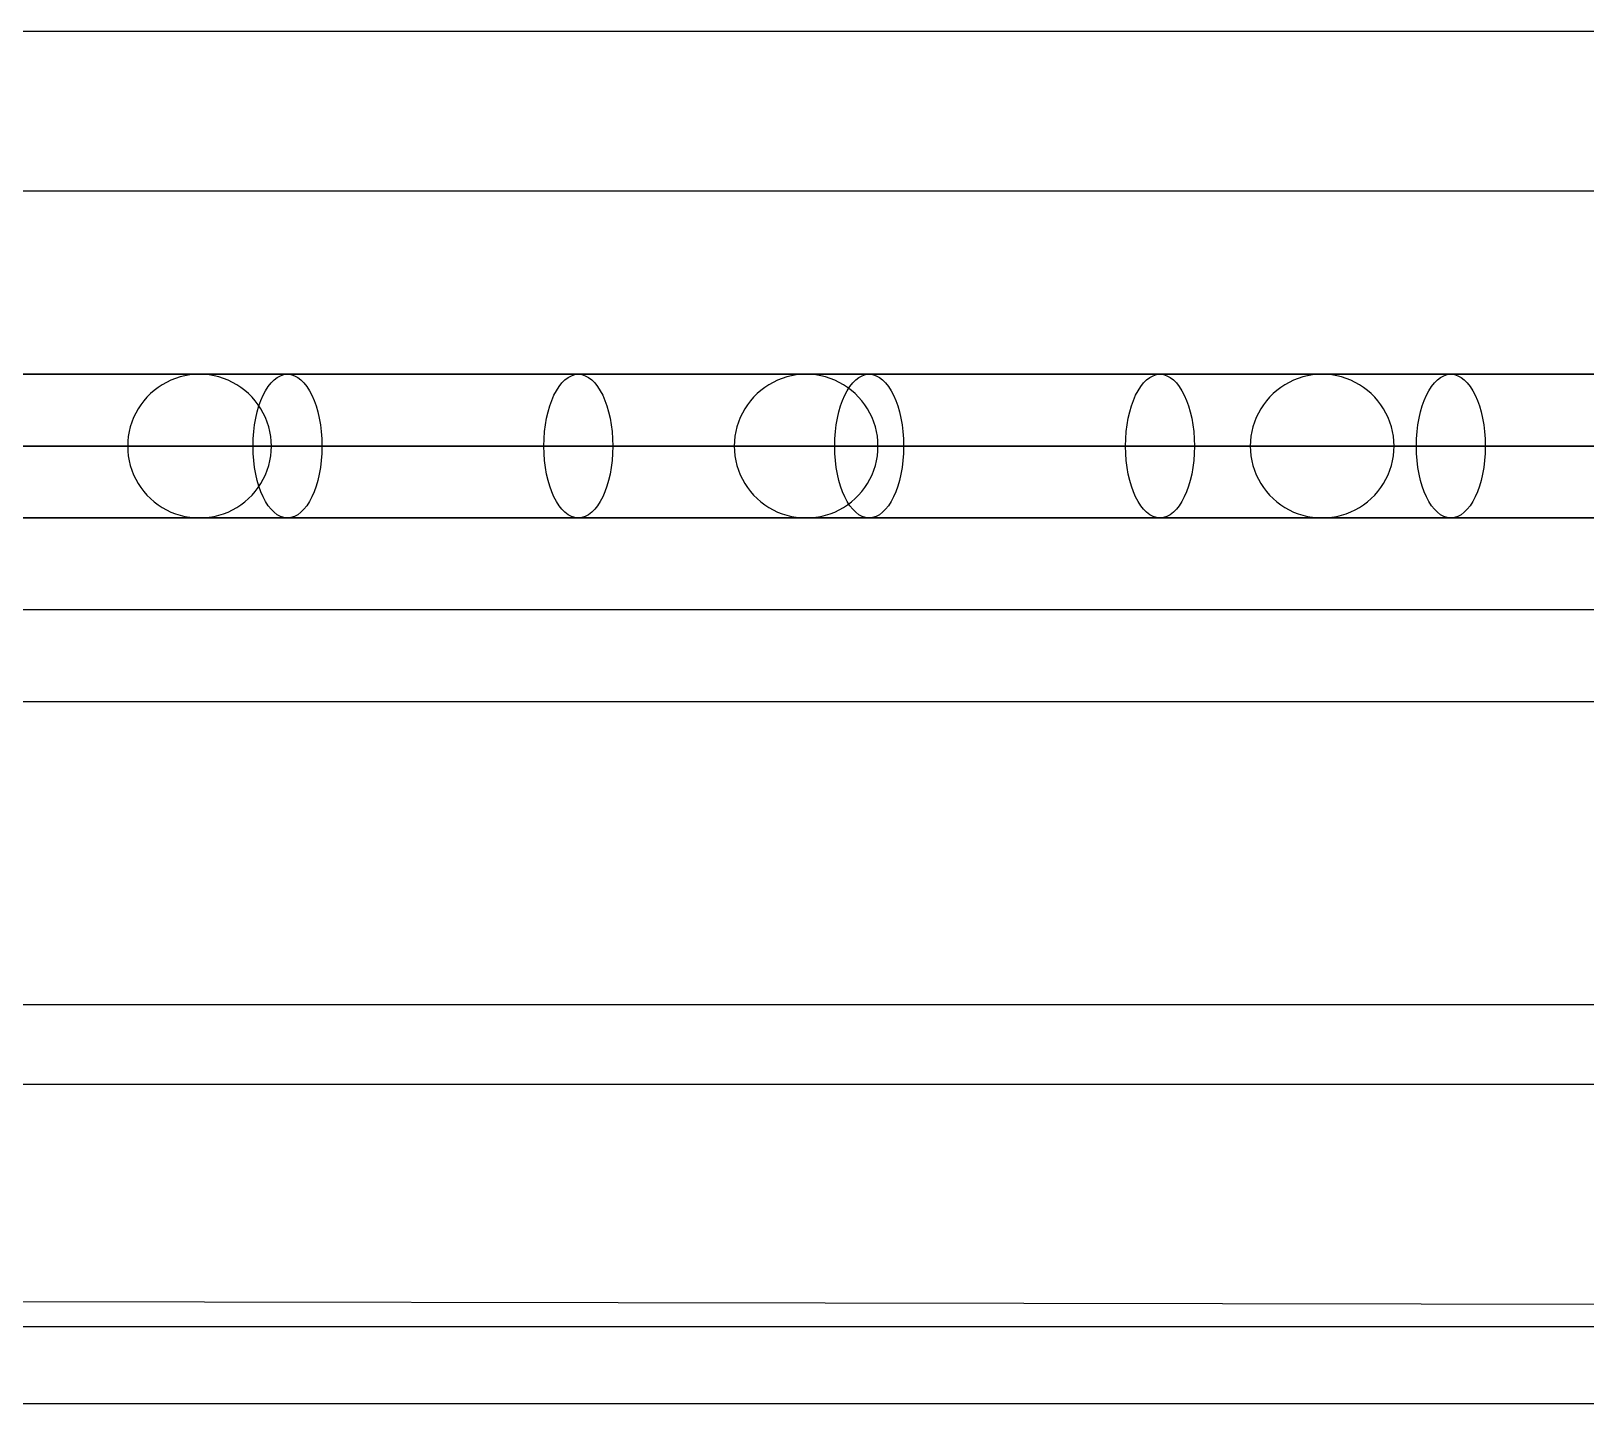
# Model space of a CAD drawing. Extents: x 0 to 390, y 0 to 1157.
# Drawn here: x 271.28 to 290.75, y 299.01 to 316.21 of the extents above; entities that cross this region are included whole.
import ezdxf

# ---------------------------------------------------------------- set-up
doc = ezdxf.new("R2010")
doc.units = 0
doc.layers.add('-15N-THT. THIẾT BỊ ĐÓNG MỞ', color=40, linetype='CONTINUOUS')

# ---------------------------------------------------------------- blocks, each defined once
blk = doc.blocks.new('06 - N - SC VSD CHIẾU HÔNG ATV630C11~C16N4')
at = {"layer": '-15N-THT. THIẾT BỊ ĐÓNG MỞ'}
for p, q in [((-174.5, -262.3), (-12.5, -262.3)), ((-183, -264.3), (-4, -264.3)), ((-51.683, -266.601), (-136.476, -266.601)), ((-135.317, -266.6), (-98.459, -266.6)), ((-55.847, -266.601), (-132.196, -266.601)), ((-60.011, -266.601), (-127.916, -266.601)), ((-115.077, -266.6), (-125.551, -266.6)), ((-64.176, -266.6), (-123.636, -266.6)), ((-110.797, -266.6), (-120.719, -266.6)), ((-115.513, -266.6), (-119.356, -266.6)), ((-116.916, -266.652), (-116.974, -266.675)), ((-116.858, -266.633), (-116.916, -266.652)), ((-116.798, -266.619), (-116.858, -266.633)), ((-116.738, -266.608), (-116.798, -266.619)), ((-116.676, -266.602), (-116.738, -266.608)), ((-116.615, -266.6), (-116.676, -266.602)), ((-116.615, -266.6), (-115.896, -266.6)), ((-116.554, -266.602), (-116.615, -266.6)), ((-116.492, -266.608), (-116.554, -266.602)), ((-116.432, -266.619), (-116.492, -266.608)), ((-116.372, -266.633), (-116.432, -266.619)), ((-116.314, -266.652), (-116.372, -266.633)), ((-116.256, -266.675), (-116.314, -266.652)), ((-115.68, -266.6), (-116.087, -266.6)), ((-115.896, -266.6), (-115.009, -266.6)), ((-106.517, -266.6), (-115.68, -266.6)), ((-68.34, -266.6), (-115.513, -266.6)), ((-111.869, -266.6), (-115.077, -266.6)), ((-114.986, -266.6), (-107.705, -266.6)), ((-112.846, -266.6), (-106.29, -266.6)), ((-72.505, -266.6), (-111.869, -266.6)), ((-108.226, -266.6), (-110.797, -266.6)), ((-110.706, -266.6), (-104.875, -266.6)), ((-109.316, -266.652), (-109.374, -266.675)), ((-109.258, -266.633), (-109.316, -266.652)), ((-109.198, -266.619), (-109.258, -266.633)), ((-109.138, -266.608), (-109.198, -266.619)), ((-109.076, -266.602), (-109.138, -266.608)), ((-109.015, -266.6), (-109.076, -266.602)), ((-109.015, -266.6), (-108.894, -266.6)), ((-108.954, -266.602), (-109.015, -266.6)), ((-102.237, -266.6), (-109.015, -266.6)), ((-108.892, -266.608), (-108.954, -266.602)), ((-108.832, -266.619), (-108.892, -266.608)), ((-108.772, -266.633), (-108.832, -266.619)), ((-108.714, -266.652), (-108.772, -266.633)), ((-108.656, -266.675), (-108.714, -266.652)), ((-108.567, -266.6), (-103.461, -266.6)), ((-76.669, -266.6), (-108.226, -266.6)), ((-107.705, -266.6), (-81.031, -266.6)), ((-104.582, -266.6), (-106.517, -266.6)), ((-106.427, -266.6), (-102.046, -266.6)), ((-104.995, -266.6), (-102.147, -266.6)), ((-82.79, -266.6), (-104.582, -266.6)), ((-104.287, -266.6), (-100.632, -266.6)), ((-102.851, -266.652), (-102.909, -266.675)), ((-102.793, -266.633), (-102.851, -266.652)), ((-102.733, -266.619), (-102.793, -266.633)), ((-102.673, -266.608), (-102.733, -266.619)), ((-102.611, -266.602), (-102.673, -266.608)), ((-102.55, -266.6), (-102.611, -266.602)), ((-102.489, -266.602), (-102.55, -266.6)), ((-102.427, -266.608), (-102.489, -266.602)), ((-102.367, -266.619), (-102.427, -266.608)), ((-102.307, -266.633), (-102.367, -266.619)), ((-102.249, -266.652), (-102.307, -266.633)), ((-102.191, -266.675), (-102.249, -266.652)), ((-100.938, -266.6), (-102.237, -266.6)), ((-102.15, -266.6), (-100.008, -266.6)), ((-86.311, -266.6), (-100.938, -266.6)), ((-100.689, -266.6), (-99.306, -266.6)), ((-99.957, -266.6), (-100.548, -266.6)), ((-87.159, -266.6), (-99.957, -266.6)), ((-117.229, -266.842), (-117.273, -266.886)), ((-117.183, -266.802), (-117.229, -266.842)), ((-117.134, -266.765), (-117.183, -266.802)), ((-117.083, -266.731), (-117.134, -266.765)), ((-117.029, -266.701), (-117.083, -266.731)), ((-116.974, -266.675), (-117.029, -266.701)), ((-116.201, -266.701), (-116.256, -266.675)), ((-116.147, -266.731), (-116.201, -266.701)), ((-116.096, -266.765), (-116.147, -266.731)), ((-116.047, -266.802), (-116.096, -266.765)), ((-116.001, -266.842), (-116.047, -266.802)), ((-115.957, -266.886), (-116.001, -266.842)), ((-109.629, -266.842), (-109.673, -266.886)), ((-109.583, -266.802), (-109.629, -266.842)), ((-109.534, -266.765), (-109.583, -266.802)), ((-109.483, -266.731), (-109.534, -266.765)), ((-109.429, -266.701), (-109.483, -266.731)), ((-109.374, -266.675), (-109.429, -266.701)), ((-108.601, -266.701), (-108.656, -266.675)), ((-108.547, -266.731), (-108.601, -266.701)), ((-108.496, -266.765), (-108.547, -266.731)), ((-108.447, -266.802), (-108.496, -266.765)), ((-108.401, -266.842), (-108.447, -266.802)), ((-108.357, -266.886), (-108.401, -266.842)), ((-103.164, -266.842), (-103.208, -266.886)), ((-103.118, -266.802), (-103.164, -266.842)), ((-103.069, -266.765), (-103.118, -266.802)), ((-103.018, -266.731), (-103.069, -266.765)), ((-102.964, -266.701), (-103.018, -266.731)), ((-102.909, -266.675), (-102.964, -266.701)), ((-102.136, -266.701), (-102.191, -266.675)), ((-102.082, -266.731), (-102.136, -266.701)), ((-102.031, -266.765), (-102.082, -266.731)), ((-101.982, -266.802), (-102.031, -266.765)), ((-101.936, -266.842), (-101.982, -266.802)), ((-101.892, -266.886), (-101.936, -266.842)), ((-117.384, -267.032), (-117.414, -267.086)), ((-117.35, -266.981), (-117.384, -267.032)), ((-117.313, -266.932), (-117.35, -266.981)), ((-117.273, -266.886), (-117.313, -266.932)), ((-115.917, -266.932), (-115.957, -266.886)), ((-115.88, -266.981), (-115.917, -266.932)), ((-115.846, -267.032), (-115.88, -266.981)), ((-115.816, -267.086), (-115.846, -267.032)), ((-109.784, -267.032), (-109.814, -267.086)), ((-109.75, -266.981), (-109.784, -267.032)), ((-109.713, -266.932), (-109.75, -266.981)), ((-109.673, -266.886), (-109.713, -266.932)), ((-108.317, -266.932), (-108.357, -266.886)), ((-108.28, -266.981), (-108.317, -266.932)), ((-108.246, -267.032), (-108.28, -266.981)), ((-108.216, -267.086), (-108.246, -267.032)), ((-103.319, -267.032), (-103.349, -267.086)), ((-103.285, -266.981), (-103.319, -267.032)), ((-103.248, -266.932), (-103.285, -266.981)), ((-103.208, -266.886), (-103.248, -266.932)), ((-101.852, -266.932), (-101.892, -266.886)), ((-101.815, -266.981), (-101.852, -266.932)), ((-101.781, -267.032), (-101.815, -266.981)), ((-101.751, -267.086), (-101.781, -267.032)), ((-117.463, -267.199), (-117.482, -267.257)), ((-117.44, -267.142), (-117.463, -267.199)), ((-117.414, -267.086), (-117.44, -267.142)), ((-115.789, -267.142), (-115.816, -267.086)), ((-115.767, -267.199), (-115.789, -267.142)), ((-115.748, -267.257), (-115.767, -267.199)), ((-109.863, -267.199), (-109.882, -267.257)), ((-109.84, -267.141), (-109.863, -267.199)), ((-109.814, -267.086), (-109.84, -267.141)), ((-108.189, -267.141), (-108.216, -267.086)), ((-108.167, -267.199), (-108.189, -267.141)), ((-108.148, -267.257), (-108.167, -267.199)), ((-103.398, -267.199), (-103.417, -267.257)), ((-103.375, -267.141), (-103.398, -267.199)), ((-103.349, -267.086), (-103.375, -267.141)), ((-101.725, -267.141), (-101.751, -267.086)), ((-101.702, -267.199), (-101.725, -267.141)), ((-101.683, -267.257), (-101.702, -267.199)), ((-117.513, -267.439), (-117.515, -267.5)), ((-117.507, -267.378), (-117.513, -267.439)), ((-117.496, -267.317), (-117.507, -267.378)), ((-117.482, -267.257), (-117.496, -267.317)), ((-115.734, -267.317), (-115.748, -267.257)), ((-115.723, -267.378), (-115.734, -267.317)), ((-115.717, -267.439), (-115.723, -267.378)), ((-115.715, -267.5), (-115.717, -267.439)), ((-109.913, -267.439), (-109.915, -267.5)), ((-109.907, -267.377), (-109.913, -267.439)), ((-109.896, -267.317), (-109.907, -267.377)), ((-109.882, -267.257), (-109.896, -267.317)), ((-108.134, -267.317), (-108.148, -267.257)), ((-108.123, -267.377), (-108.134, -267.317)), ((-108.117, -267.439), (-108.123, -267.377)), ((-108.115, -267.5), (-108.117, -267.439)), ((-103.448, -267.439), (-103.45, -267.5)), ((-103.442, -267.377), (-103.448, -267.439)), ((-103.431, -267.317), (-103.442, -267.377)), ((-103.417, -267.257), (-103.431, -267.317)), ((-101.669, -267.317), (-101.683, -267.257)), ((-101.658, -267.377), (-101.669, -267.317)), ((-101.652, -267.439), (-101.658, -267.377)), ((-101.65, -267.5), (-101.652, -267.439)), ((-143.684, -267.5), (-108.678, -267.5)), ((-129.388, -267.5), (-115.944, -267.5)), ((-61.438, -267.501), (-124.785, -267.501)), ((-124.778, -267.5), (-112.301, -267.5)), ((-117.153, -267.5), (-122.369, -267.5)), ((-122.238, -267.5), (-65.555, -267.5)), ((-66.156, -267.501), (-120.138, -267.501)), ((-119.634, -267.5), (-108.657, -267.5)), ((-111.814, -267.5), (-118.725, -267.5)), ((-118.135, -267.5), (-117.009, -267.5)), ((-117.515, -267.5), (-114.876, -267.5)), ((-117.515, -267.5), (-117.513, -267.562)), ((-117.513, -267.562), (-117.507, -267.623)), ((-117.507, -267.623), (-117.496, -267.683)), ((-115.813, -267.501), (-117.153, -267.5)), ((-116.467, -267.5), (-115.528, -267.5)), ((-71.901, -267.501), (-115.813, -267.501)), ((-115.734, -267.683), (-115.723, -267.623)), ((-115.723, -267.623), (-115.717, -267.562)), ((-115.717, -267.562), (-115.715, -267.5)), ((-115.612, -267.5), (-115.554, -267.5)), ((-106.082, -267.5), (-115.081, -267.5)), ((-114.876, -267.5), (-114.597, -267.5)), ((-114.597, -267.5), (-105.013, -267.5)), ((-114.117, -267.5), (-113.359, -267.5)), ((-110.621, -267.5), (-111.814, -267.5)), ((-111.682, -267.5), (-111.108, -267.5)), ((-95.989, -267.5), (-111.438, -267.5)), ((-77.013, -267.5), (-110.621, -267.5)), ((-109.915, -267.5), (-109.913, -267.561)), ((-109.913, -267.561), (-109.907, -267.623)), ((-109.907, -267.623), (-109.896, -267.683)), ((-109.22, -267.5), (-108.971, -267.5)), ((-108.971, -267.5), (-101.37, -267.5)), ((-108.678, -267.5), (-108.283, -267.5)), ((-108.134, -267.683), (-108.123, -267.623)), ((-108.123, -267.623), (-108.117, -267.561)), ((-108.117, -267.561), (-108.115, -267.5)), ((-108.115, -267.5), (-105.344, -267.5)), ((-69.339, -267.5), (-107.794, -267.5)), ((-105.038, -267.5), (-106.082, -267.5)), ((-105.344, -267.5), (-104.918, -267.5)), ((-82.517, -267.5), (-105.038, -267.5)), ((-74.605, -267.5), (-104.15, -267.5)), ((-103.45, -267.5), (-98.27, -267.5)), ((-103.45, -267.5), (-103.448, -267.561)), ((-103.448, -267.561), (-103.442, -267.623)), ((-103.442, -267.623), (-103.431, -267.683)), ((-101.669, -267.683), (-101.658, -267.623)), ((-101.658, -267.623), (-101.652, -267.561)), ((-101.652, -267.561), (-101.65, -267.5)), ((-101.415, -267.5), (-101.312, -267.5)), ((-79.956, -267.5), (-100.507, -267.5)), ((-117.496, -267.683), (-117.482, -267.743)), ((-117.482, -267.743), (-117.463, -267.802)), ((-117.463, -267.802), (-117.44, -267.859)), ((-115.789, -267.859), (-115.767, -267.802)), ((-115.767, -267.802), (-115.748, -267.743)), ((-115.748, -267.743), (-115.734, -267.683)), ((-109.896, -267.683), (-109.882, -267.743)), ((-109.882, -267.743), (-109.863, -267.801)), ((-109.863, -267.801), (-109.84, -267.859)), ((-108.189, -267.859), (-108.167, -267.801)), ((-108.167, -267.801), (-108.148, -267.743)), ((-108.148, -267.743), (-108.134, -267.683)), ((-103.431, -267.683), (-103.417, -267.743)), ((-103.417, -267.743), (-103.398, -267.801)), ((-103.398, -267.801), (-103.375, -267.859)), ((-101.725, -267.859), (-101.702, -267.801)), ((-101.702, -267.801), (-101.683, -267.743)), ((-101.683, -267.743), (-101.669, -267.683)), ((-117.44, -267.859), (-117.414, -267.914)), ((-117.414, -267.914), (-117.384, -267.968)), ((-117.384, -267.968), (-117.35, -268.019)), ((-117.35, -268.019), (-117.313, -268.068)), ((-115.917, -268.068), (-115.88, -268.019)), ((-115.88, -268.019), (-115.846, -267.968)), ((-115.846, -267.968), (-115.816, -267.914)), ((-115.816, -267.914), (-115.789, -267.859)), ((-109.84, -267.859), (-109.814, -267.914)), ((-109.814, -267.914), (-109.784, -267.968)), ((-109.784, -267.968), (-109.75, -268.019)), ((-109.75, -268.019), (-109.713, -268.068)), ((-108.317, -268.068), (-108.28, -268.019)), ((-108.28, -268.019), (-108.246, -267.968)), ((-108.246, -267.968), (-108.216, -267.914)), ((-108.216, -267.914), (-108.189, -267.859)), ((-103.375, -267.859), (-103.349, -267.914)), ((-103.349, -267.914), (-103.319, -267.968)), ((-103.319, -267.968), (-103.285, -268.019)), ((-103.285, -268.019), (-103.248, -268.068)), ((-101.852, -268.068), (-101.815, -268.019)), ((-101.815, -268.019), (-101.781, -267.968)), ((-101.781, -267.968), (-101.751, -267.914)), ((-101.751, -267.914), (-101.725, -267.859)), ((-117.313, -268.068), (-117.273, -268.114)), ((-117.273, -268.114), (-117.229, -268.158)), ((-117.229, -268.158), (-117.183, -268.198)), ((-117.183, -268.198), (-117.134, -268.235)), ((-116.096, -268.235), (-116.047, -268.198)), ((-116.047, -268.198), (-116.001, -268.158)), ((-116.001, -268.158), (-115.957, -268.114)), ((-115.957, -268.114), (-115.917, -268.068)), ((-109.713, -268.068), (-109.673, -268.114)), ((-109.673, -268.114), (-109.629, -268.158)), ((-109.629, -268.158), (-109.583, -268.198)), ((-109.583, -268.198), (-109.534, -268.235)), ((-108.496, -268.235), (-108.447, -268.198)), ((-108.447, -268.198), (-108.401, -268.158)), ((-108.401, -268.158), (-108.357, -268.114)), ((-108.357, -268.114), (-108.317, -268.068)), ((-103.248, -268.068), (-103.208, -268.114)), ((-103.208, -268.114), (-103.164, -268.158)), ((-103.164, -268.158), (-103.118, -268.198)), ((-103.118, -268.198), (-103.069, -268.235)), ((-102.031, -268.235), (-101.982, -268.198)), ((-101.982, -268.198), (-101.936, -268.158)), ((-101.936, -268.158), (-101.892, -268.114)), ((-101.892, -268.114), (-101.852, -268.068)), ((-164.257, -268.4), (-22.743, -268.4)), ((-117.546, -268.401), (-136.476, -268.401)), ((-132.314, -268.4), (-53.228, -268.4)), ((-110.519, -268.401), (-132.196, -268.401)), ((-93.535, -268.401), (-127.916, -268.401)), ((-93.533, -268.4), (-123.636, -268.4)), ((-115.416, -268.4), (-121.983, -268.4)), ((-118.076, -268.4), (-120.839, -268.4)), ((-93.531, -268.4), (-119.356, -268.4)), ((-118.882, -268.4), (-117.064, -268.4)), ((-93.528, -268.4), (-118.076, -268.4)), ((-113.174, -268.401), (-117.546, -268.401)), ((-117.134, -268.235), (-117.083, -268.269)), ((-117.083, -268.269), (-117.029, -268.299)), ((-117.029, -268.299), (-116.974, -268.326)), ((-116.974, -268.326), (-116.916, -268.348)), ((-116.916, -268.348), (-116.858, -268.367)), ((-116.858, -268.367), (-116.798, -268.381)), ((-116.798, -268.381), (-116.738, -268.392)), ((-116.738, -268.392), (-116.676, -268.398)), ((-116.676, -268.398), (-116.615, -268.4)), ((-116.615, -268.4), (-116.554, -268.398)), ((-116.615, -268.4), (-115.009, -268.4)), ((-116.38, -268.4), (-116.556, -268.4)), ((-116.554, -268.398), (-116.492, -268.392)), ((-116.492, -268.392), (-116.432, -268.381)), ((-116.432, -268.381), (-116.372, -268.367)), ((-109.993, -268.4), (-116.38, -268.4)), ((-116.372, -268.367), (-116.314, -268.348)), ((-116.314, -268.348), (-116.256, -268.326)), ((-116.256, -268.326), (-116.201, -268.299)), ((-116.201, -268.299), (-116.147, -268.269)), ((-116.147, -268.269), (-116.096, -268.235)), ((-113.201, -268.4), (-115.416, -268.4)), ((-115.009, -268.4), (-113.785, -268.4)), ((-93.525, -268.4), (-113.201, -268.4)), ((-95.139, -268.401), (-113.174, -268.401)), ((-106.332, -268.401), (-110.519, -268.401)), ((-108.326, -268.4), (-109.993, -268.4)), ((-109.534, -268.235), (-109.483, -268.269)), ((-109.483, -268.269), (-109.429, -268.299)), ((-109.429, -268.299), (-109.374, -268.326)), ((-109.374, -268.326), (-109.316, -268.348)), ((-109.316, -268.348), (-109.258, -268.367)), ((-109.258, -268.367), (-109.198, -268.381)), ((-109.198, -268.381), (-109.138, -268.392)), ((-109.138, -268.392), (-109.076, -268.398)), ((-109.076, -268.398), (-109.015, -268.4)), ((-109.015, -268.4), (-108.954, -268.398)), ((-105.583, -268.4), (-109.015, -268.4)), ((-108.954, -268.398), (-108.892, -268.392)), ((-108.894, -268.4), (-108.533, -268.4)), ((-108.892, -268.392), (-108.832, -268.381)), ((-108.832, -268.381), (-108.772, -268.367)), ((-108.772, -268.367), (-108.714, -268.348)), ((-108.714, -268.348), (-108.656, -268.326)), ((-108.656, -268.326), (-108.601, -268.299)), ((-108.601, -268.299), (-108.547, -268.269)), ((-108.547, -268.269), (-108.496, -268.235)), ((-93.522, -268.4), (-108.326, -268.4)), ((-93.538, -268.401), (-106.332, -268.401)), ((-104.57, -268.4), (-105.583, -268.4)), ((-94.484, -268.4), (-104.57, -268.4)), ((-103.069, -268.235), (-103.018, -268.269)), ((-103.018, -268.269), (-102.964, -268.299)), ((-102.964, -268.299), (-102.909, -268.326)), ((-102.909, -268.326), (-102.851, -268.348)), ((-102.851, -268.348), (-102.793, -268.367)), ((-102.793, -268.367), (-102.733, -268.381)), ((-102.733, -268.381), (-102.673, -268.392)), ((-102.673, -268.392), (-102.611, -268.398)), ((-102.611, -268.398), (-102.55, -268.4)), ((-102.55, -268.4), (-102.489, -268.398)), ((-102.489, -268.398), (-102.427, -268.392)), ((-102.427, -268.392), (-102.367, -268.381)), ((-102.367, -268.381), (-102.307, -268.367)), ((-102.307, -268.367), (-102.249, -268.348)), ((-102.249, -268.348), (-102.191, -268.325)), ((-102.191, -268.325), (-102.136, -268.299)), ((-101.892, -268.4), (-102.184, -268.4)), ((-102.136, -268.299), (-102.082, -268.269)), ((-102.082, -268.269), (-102.031, -268.235)), ((-93.513, -268.4), (-101.892, -268.4)), ((-22.344, -269.55), (-164.656, -269.55)), ((-164.257, -270.7), (-96.568, -270.7)), ((-24.922, -274.499), (-375.017, -274.499)), ((-24.922, -275.499), (-375.017, -275.499)), ((-108.777, -278.238), (-122.5, -278.215)), ((-95.638, -278.263), (-108.777, -278.238)), ((-24.922, -278.536), (-183, -278.536)), ((-55, -279.5), (-151, -279.5))]:
    blk.add_line(p, q, dxfattribs=at)
at = {"layer": '-15N-THT. THIẾT BỊ ĐÓNG MỞ', "extrusion": (0, 0, -1)}
for centre, major_axis, ratio, start_param, end_param in [((-115.513, -267.5), (0, 0.9), 0.479426, -1.570801, 1.570787), ((-111.869, -267.5), (0, 0.9), 0.479426, -1.570801, 1.570787), ((-108.226, -267.5), (0, 0.9), 0.479426, -1.570801, 1.570787), ((-104.582, -267.5), (0, 0.9), 0.479426, -1.570801, 1.570787), ((-100.938, -267.5), (0, 0.9), 0.479426, -1.570801, 1.570787), ((-93.5, -267.5), (77.215, 0), 0.000004, 3.141523, 5.212389), ((-93.5, -267.5), (75.415, 0), 0.000004, 3.141523, 5.212389), ((-93.5, -267.5), (69.615, 0), 0.000004, 3.141523, 5.212389), ((-93.5, -267.5), (67.815, 0), 0.000004, 3.141523, 5.212389), ((-93.5, -267.5), (62.015, 0), 0.000004, 3.141523, 5.212389), ((-93.5, -267.5), (60.215, 0), 0.000004, 3.141523, 5.212389), ((-93.5, -267.5), (54.415, 0), 0.000004, 3.141523, 5.212389), ((-93.5, -267.5), (52.615, 0), 0.000004, 3.141523, 5.212389), ((-93.5, -267.5), (46.815, 0), 0.000004, 3.141523, 5.212389), ((-93.5, -267.5), (46.815, 0), 0.000004, 2.070796, 3.141523), ((-93.5, -267.5), (45.015, 0), 0.000004, 3.141523, 5.212389), ((-93.5, -267.5), (45.015, 0), 0.000004, 2.070796, 3.141523), ((-93.5, -267.5), (39.215, 0), 0.000004, 3.141523, 5.212389), ((-93.5, -267.5), (39.215, 0), 0.000004, 2.070796, 3.141523), ((-93.5, -267.5), (37.415, 0), 0.000004, 3.141523, 5.212389), ((-93.5, -267.5), (37.415, 0), 0.000004, 2.070796, 3.141523), ((-93.5, -267.5), (77.215, 0), 0.000004, -0.00007, 2.070796), ((-93.5, -267.5), (75.415, 0), 0.000004, -0.00007, 2.070796), ((-93.5, -267.5), (69.615, 0), 0.000004, -0.00007, 2.070796), ((-93.5, -267.5), (67.815, 0), 0.000004, -0.00007, 2.070796), ((-93.5, -267.5), (31.615, 0), 0.000004, 3.141523, 5.212389), ((-93.5, -267.5), (31.615, 0), 0.000004, 2.070796, 3.141523), ((-93.5, -267.5), (29.815, 0), 0.000004, 3.141523, 5.212389), ((-93.5, -267.5), (29.815, 0), 0.000004, 2.070796, 3.141523), ((-93.5, -267.5), (62.015, 0), 0.000004, -0.00007, 2.070796), ((-93.5, -267.5), (60.215, 0), 0.000004, -0.00007, 2.070796), ((-93.5, -267.5), (54.415, 0), 0.000004, -0.00007, 2.070796), ((-93.5, -267.5), (52.615, 0), 0.000004, -0.00007, 2.070796), ((-93.5, -267.5), (24.015, 0), 0.000004, 3.141523, 5.212389), ((-93.5, -267.5), (24.015, 0), 0.000004, 2.070796, 3.141523), ((-115.513, -267.5), (0, 0.9), 0.479426, 1.570791, 4.712379), ((-93.5, -267.5), (46.815, 0), 0.000004, -0.00007, 2.070796), ((-93.5, -267.5), (22.215, 0), 0.000004, 3.141523, 5.212389), ((-93.5, -267.5), (22.215, 0), 0.000004, 2.070796, 3.141523), ((-93.5, -267.5), (45.015, 0), 0.000004, -0.00007, 2.070796), ((-111.869, -267.5), (0, 0.9), 0.479426, 1.570791, 4.712379), ((-93.5, -267.5), (39.215, 0), 0.000004, -0.00007, 2.070796), ((-93.5, -267.5), (37.415, 0), 0.000004, -0.00007, 2.070796), ((-93.5, -267.5), (16.415, 0), 0.000004, 2.070796, 3.141523), ((-93.5, -267.5), (16.415, 0), 0.000004, 3.141523, 5.212389), ((-108.226, -267.5), (0, 0.9), 0.479426, 1.570791, 4.712379), ((-93.5, -267.5), (31.615, 0), 0.000004, -0.00007, 2.070796), ((-93.5, -267.5), (14.615, 0), 0.000004, 2.070796, 3.141523), ((-93.5, -267.5), (14.615, 0), 0.000004, 3.141523, 5.212389), ((-93.5, -267.5), (29.815, 0), 0.000004, -0.00007, 2.070796), ((-104.582, -267.5), (0, 0.9), 0.479426, 1.570791, 4.712379), ((-93.5, -267.5), (24.015, 0), 0.000004, -0.00007, 2.070796), ((-93.5, -267.5), (22.215, 0), 0.000004, -0.00007, 2.070796), ((-93.5, -267.5), (9.95, 0), 0.000004, 2.070796, 3.141622), ((-93.5, -267.5), (9.95, 0), 0.000004, -3.141564, -1.070796), ((-93.5, -267.5), (8.15, 0), 0.000004, 2.070796, 3.141622), ((-93.5, -267.5), (8.15, 0), 0.000004, -3.141564, -1.070796), ((-100.938, -267.5), (0, 0.9), 0.479426, 1.570791, 4.712379), ((-93.5, -267.5), (16.415, 0), 0.000004, -0.00007, 2.070796), ((-93.5, -267.5), (14.615, 0), 0.000004, -0.00007, 2.070796)]:
    blk.add_ellipse(centre, major_axis=major_axis, ratio=ratio, start_param=start_param, end_param=end_param, dxfattribs=at)

msp = doc.modelspace()

# ---------------------------------------------------------------- block references
msp.add_blockref('06 - N - SC VSD CHIẾU HÔNG ATV630C11~C16N4', (390, 578.514))

doc.saveas('drawing.dxf')
